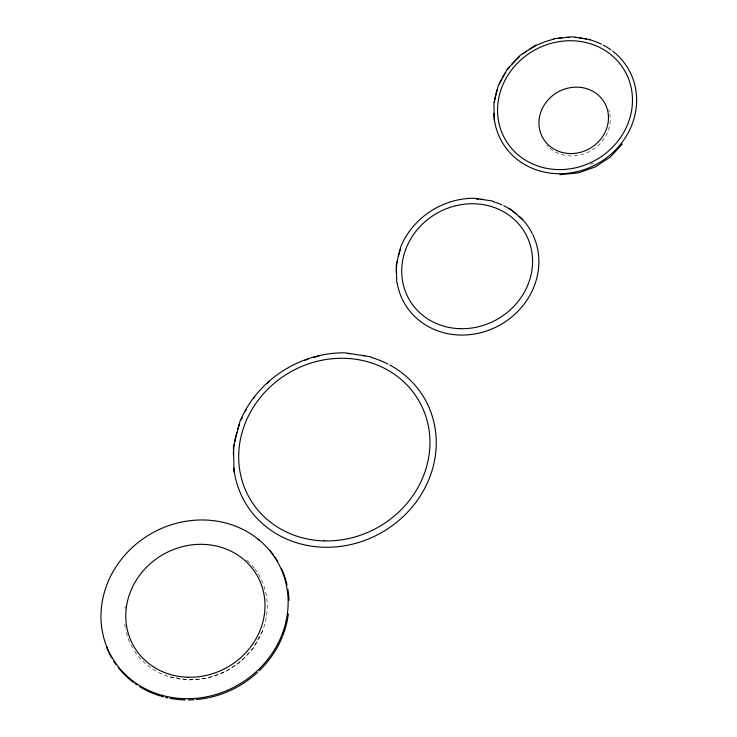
<?xml version="1.0" encoding="UTF-8"?>
<svg xmlns="http://www.w3.org/2000/svg" width="737" height="737" viewBox="0 0 737 737"><rect width="100%" height="100%" fill="white"/><g stroke="black" fill="none" stroke-linecap="round" stroke-linejoin="round"><path stroke-width="0.55" stroke-dasharray="3.69 2.76" d="M262.455 631.047L253.224 648.228L240.354 662.029L225.255 671.941L207.622 678.16L189.4 679.947L170.109 676.934M590.263 164.314L593.432 163.181M254.882 568.881A72.945 66.588 -29.8 0 1 233.03 666.81A72.945 66.588 -29.8 0 1 133.093 648.79M132.54 647.851A72.945 66.588 -29.8 0 1 125.649 629.518M125.253 627.371A72.945 66.588 -29.8 0 1 124.793 624.119M124.931 608.55A72.945 66.588 -29.8 0 1 125.253 606.339M246.757 560.065A72.945 66.588 -29.8 0 1 249.926 563.105M252.128 565.5A72.945 66.588 -29.8 0 1 254.21 568.015M608.808 109.647A36.472 33.294 -29.8 0 1 609.398 111.766M609.831 113.913A36.472 33.294 -29.8 0 1 589.02 151.822A36.472 33.294 -29.8 0 1 546.753 145.253"/><path stroke-width="1.11" d="M507.213 69.324L498.276 85.593L493.891 103.189L494.343 120.914M507.268 69.232L520.101 55.441L535.983 45.021M622.258 144.157L610.208 157.119L595.284 166.903L578.517 172.863M553.828 38.683L572.566 36.85L590.696 39.669M559.88 174.697L577.845 172.928M492.933 201.109L474.646 198.281C443.103 197.875 412.803 217.489 400.781 246.748L396.303 264.509L396.755 282.207M370.978 356.846L345.027 352.83C300.079 352.249 256.909 380.2 239.774 421.896L233.445 447.083L234.09 472.27M509.295 208.368L522.782 219.589M281.451 568.531A95.985 87.62 -29.8 0 1 287.015 584.874M287.891 589.388A95.985 87.62 -29.8 0 1 288.978 600.406M288.36 613.81A95.985 87.62 -29.8 0 1 282.722 635.838M282.317 636.851A95.985 87.62 -29.8 0 1 259.111 670.863M257.453 672.42A95.985 87.62 -29.8 0 1 209.584 697.506M208.488 697.746A95.985 87.62 -29.8 0 1 196.208 699.579M193.96 699.754A95.985 87.62 -29.8 0 1 188.368 699.947M185.051 699.92A95.985 87.62 -29.8 0 1 170.09 698.335M167.833 697.884A95.985 87.62 -29.8 0 1 165.595 697.377M163.384 696.824A95.985 87.62 -29.8 0 1 161.21 696.216M160.122 695.894A95.985 87.62 -29.8 0 1 139.661 686.644M136.879 684.848A95.985 87.62 -29.8 0 1 135.064 683.586M133.277 682.269A95.985 87.62 -29.8 0 1 121.9 671.877M121.135 671.02A95.985 87.62 -29.8 0 1 118.206 667.492M116.133 664.728A95.985 87.62 -29.8 0 1 113.562 660.905M111.775 657.948A95.985 87.62 -29.8 0 1 109.113 652.89M108.625 651.867A95.985 87.62 -29.8 0 1 106.395 646.589M257.692 538.802A95.985 87.62 -29.8 0 1 259.424 540.184M269.696 550.235A95.985 87.62 -29.8 0 1 273.27 554.74M274.606 556.61A95.985 87.62 -29.8 0 1 277.729 561.465M612.733 51.166A72.945 66.588 -29.8 0 1 595.745 164.673A72.945 66.588 -29.8 0 1 493.827 113.627M494.306 102.489A72.945 66.588 -29.8 0 1 497.383 89.223M499.382 84.018A72.945 66.588 -29.8 0 1 501.713 79.099M502.754 77.164A72.945 66.588 -29.8 0 1 505.619 72.456M507.489 69.757A72.945 66.588 -29.8 0 1 509.479 67.122M511.607 64.561A72.945 66.588 -29.8 0 1 519.502 56.657M522.948 53.838A72.945 66.588 -29.8 0 1 526.577 51.185M529.415 49.324A72.945 66.588 -29.8 0 1 554.15 39.135M558.499 38.296A72.945 66.588 -29.8 0 1 561.797 37.827M566.219 37.421A72.945 66.588 -29.8 0 1 569.526 37.292M575.09 37.403A72.945 66.588 -29.8 0 1 577.403 37.578M579.706 37.817A72.945 66.588 -29.8 0 1 582 38.14M584.275 38.527A72.945 66.588 -29.8 0 1 586.523 38.997M588.734 39.522A72.945 66.588 -29.8 0 1 590.917 40.12M591.995 40.443A72.945 66.588 -29.8 0 1 601.438 44.174M603.437 45.187A72.945 66.588 -29.8 0 1 610.955 49.84M532.768 234.578A72.825 66.477 -29.8 0 1 496.462 326.869A72.825 66.477 -29.8 0 1 402.384 299.36M401.923 298.393A72.825 66.477 -29.8 0 1 397.123 282.759M396.266 272.865A72.825 66.477 -29.8 0 1 397.123 261.755M398.266 256.209A72.825 66.477 -29.8 0 1 400.246 249.65M476.295 198.944A72.825 66.477 -29.8 0 1 478.599 199.073M480.902 199.285A72.825 66.477 -29.8 0 1 483.196 199.561M493.246 201.717A72.825 66.477 -29.8 0 1 501.704 204.812M503.749 205.761A72.825 66.477 -29.8 0 1 516.748 214.126M519.235 216.31A72.825 66.477 -29.8 0 1 532.289 233.611M389.809 365.045A103.659 94.622 -29.8 0 1 388.031 528.604A103.659 94.622 -29.8 0 1 233.832 468.336M233.307 454.545A103.659 94.622 -29.8 0 1 234.237 444.365M234.587 442.172A103.659 94.622 -29.8 0 1 236.807 432.297M237.443 430.122A103.659 94.622 -29.8 0 1 239.636 423.711M241.34 419.528A103.659 94.622 -29.8 0 1 242.261 417.455M245.347 411.283A103.659 94.622 -29.8 0 1 246.471 409.265M253.381 398.671A103.659 94.622 -29.8 0 1 254.716 396.911M266.812 383.636A103.659 94.622 -29.8 0 1 269.309 381.379M305.017 360.181A103.659 94.622 -29.8 0 1 308.232 359.057M313.621 357.417A103.659 94.622 -29.8 0 1 319.038 356.054M347.809 353.539A103.659 94.622 -29.8 0 1 350.084 353.677M362.54 355.326A103.659 94.622 -29.8 0 1 364.76 355.787M371.282 357.454A103.659 94.622 -29.8 0 1 387.855 364.014M184.609 698.685A95.58 87.252 -29.8 0 0 280.115 566.827A95.58 87.252 -29.8 0 0 118.933 562.515A95.58 87.252 -29.8 0 0 184.609 698.685M187.981 677.239A71.093 64.893 -29.8 0 0 259.019 579.162A71.093 64.893 -29.8 0 0 139.136 575.956A71.093 64.893 -29.8 0 0 187.981 677.239M557.845 169.574A68.9 62.894 -29.8 0 0 626.69 74.52A68.9 62.894 -29.8 0 0 510.501 71.415A68.9 62.894 -29.8 0 0 557.845 169.574M570.014 153.545A35.514 32.419 -29.8 0 0 605.501 104.553A35.514 32.419 -29.8 0 0 545.61 102.95A35.514 32.419 -29.8 0 0 570.014 153.545M460.192 328.693A66.827 60.996 -29.8 0 0 526.973 236.503A66.827 60.996 -29.8 0 0 414.277 233.491A66.827 60.996 -29.8 0 0 460.192 328.693M324.151 540.903A97.662 89.149 -29.8 0 0 421.748 406.161A97.662 89.149 -29.8 0 0 257.047 401.757A97.662 89.149 -29.8 0 0 324.151 540.903"/></g></svg>
